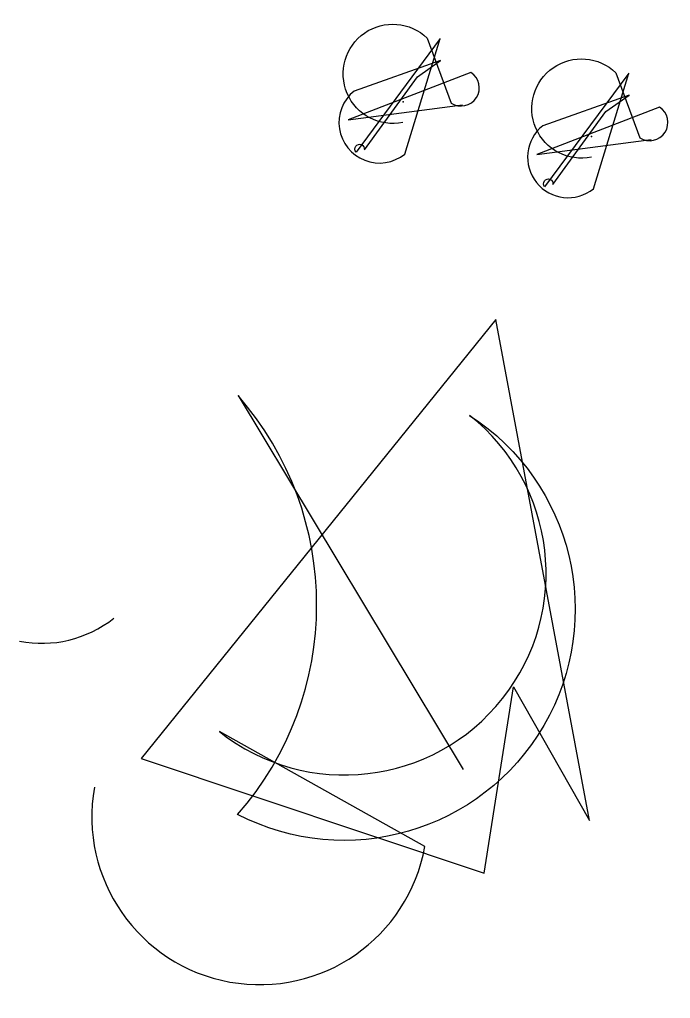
# Model space of a CAD drawing. Header units: millimetres. Extents: x -0.79 to 1.22, y -1.22 to 1.81.
import ezdxf

# ---------------------------------------------------------------- set-up
doc = ezdxf.new("R2010")
doc.units = ezdxf.units.MM

# ---------------------------------------------------------------- blocks, each defined once
blk = doc.blocks.new('B3', base_point=(1.2694, 1.8951, -1.238))
at = {"elevation": -0.1044}
blk.add_lwpolyline([(0.0048, 0.181), (-0.1046, -0.1771), (0.1556, 0.1747, -1.549046), (0.1298, 0.1675), (-0.0341, -0.0584), (-0.1061, -0.109), (0.1614, -0.0143, 1)], format="xyb", close=True, dxfattribs=at)
blk.add_lwpolyline([(0.0105, 0.0828, -1.657262), (-0.0647, -0.1783, 0), (-0.1389, 0.0231, 1), (-0.1998, -0.0716), (0.1794, 0.0746, 0), (-0.1739, 0.0282)], format="xyb")
blk.add_point((0.0102, 0.0196, -0.0711))

msp = doc.modelspace()

# ---------------------------------------------------------------- linework, layer by layer
msp.add_ellipse((-0.7533, 0.4969, -0.3034), major_axis=(-0.0793, 0.6144, 0.9646), ratio=0.405503, start_param=2.896093, end_param=3.552547)
at = {"layer": 'B', "extrusion": (0, 0, -1)}
msp.add_lwpolyline([(-0.7395, -0.2549), (-0.9747, -0.6686), (-0.6844, 0.8814), (0.4121, -0.4773), (-0.6486, -0.8318)], close=True, dxfattribs=at)
at = {"layer": 'B', "extrusion": (1, 0, 0)}
msp.add_solid([(0.2283, -0.2736), (-0.98, 0.0597), (0.9293, -0.1744)], dxfattribs=at)
at = {"layer": 'cañería', "extrusion": (0, 0, -1)}
msp.add_lwpolyline([(0.5566, -0.5657, -1), (-0.4652, -0.7497), (0.1705, -0.3935, -1), (-0.6032, 0.585, 0.953281), (0.1142, -0.6501, -0.37648), (0.1128, 0.6461, 0), (-0.5837, -0.5114)], format="xyb", dxfattribs=at)

# ---------------------------------------------------------------- block references
at = {"xscale": -1, "yscale": -1, "zscale": -1}
msp.add_blockref('B3', (-0.2782, -0.428, -0.9797), dxfattribs=at)
at = {"layer": 'B', "xscale": -1, "yscale": -1, "zscale": -1}
msp.add_blockref('B3', (-0.8616, -0.3207, -0.2386), dxfattribs=at)

doc.saveas('drawing.dxf')
